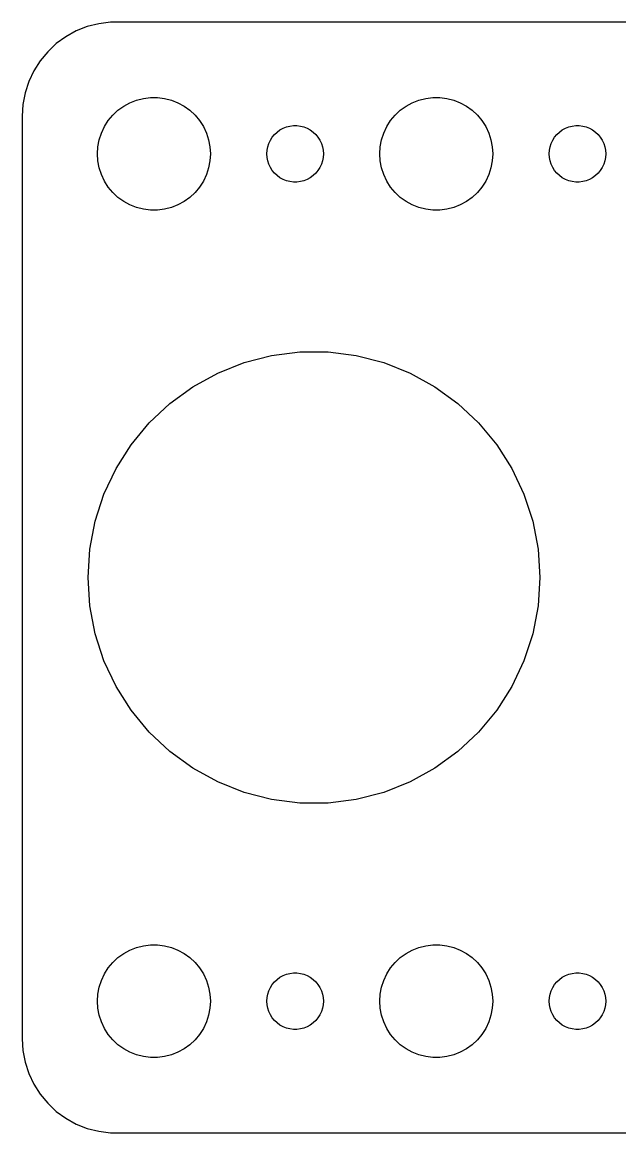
# Model space of a CAD drawing. Header units: metres. Extents: x -44.5 to 44.5, y -29.5 to 29.5.
# Drawn here: x -44.5 to -12.8, y -29.5 to 29.5 of the extents above; entities that cross this region are included whole.
import ezdxf

# ---------------------------------------------------------------- set-up
doc = ezdxf.new("R2010")
doc.units = ezdxf.units.M

msp = doc.modelspace()

# ---------------------------------------------------------------- linework, layer by layer
for p, q in [((-39.8139, 29.4901), (-40.4369, 29.4114)), ((39.8139, 29.4901), (-39.8139, 29.4901)), ((-41.6289, 29.0241), (-42.1791, 28.7216)), ((-41.0451, 29.2553), (-41.6289, 29.0241)), ((-40.4369, 29.4114), (-41.0451, 29.2553)), ((-42.6871, 28.3526), (-43.1448, 27.9227)), ((-42.1791, 28.7216), (-42.6871, 28.3526)), ((-43.1448, 27.9227), (-43.5451, 27.4389)), ((-43.5451, 27.4389), (-43.8815, 26.9088)), ((-43.8815, 26.9088), (-44.1489, 26.3406)), ((-44.1489, 26.3406), (-44.3429, 25.7434)), ((-44.3429, 25.7434), (-44.4606, 25.1267)), ((-38.427, 25.3532), (-38.0621, 25.4469)), ((-38.0621, 25.4469), (-37.6884, 25.4941)), ((-37.6884, 25.4941), (-37.3116, 25.4941)), ((-37.3116, 25.4941), (-36.9379, 25.4469)), ((-36.9379, 25.4469), (-36.5729, 25.3532)), ((-23.427, 25.3532), (-23.0621, 25.4469)), ((-23.0621, 25.4469), (-22.6884, 25.4941)), ((-22.6884, 25.4941), (-22.3116, 25.4941)), ((-22.3116, 25.4941), (-21.9379, 25.4469)), ((-21.9379, 25.4469), (-21.5729, 25.3532)), ((-44.4606, 25.1267), (-44.5, 24.5)), ((-39.6869, 24.5536), (-39.4123, 24.8115)), ((-39.4123, 24.8115), (-39.1075, 25.033)), ((-39.1075, 25.033), (-38.7773, 25.2145)), ((-38.7773, 25.2145), (-38.427, 25.3532)), ((-36.5729, 25.3532), (-36.2227, 25.2145)), ((-36.2227, 25.2145), (-35.8925, 25.033)), ((-35.8925, 25.033), (-35.5877, 24.8115)), ((-35.5877, 24.8115), (-35.3131, 24.5536)), ((-24.6869, 24.5536), (-24.4123, 24.8115)), ((-24.4123, 24.8115), (-24.1075, 25.033)), ((-24.1075, 25.033), (-23.7773, 25.2145)), ((-23.7773, 25.2145), (-23.427, 25.3532)), ((-21.5729, 25.3532), (-21.2227, 25.2145)), ((-21.2227, 25.2145), (-20.8925, 25.033)), ((-20.8925, 25.033), (-20.5877, 24.8115)), ((-20.5877, 24.8115), (-20.3131, 24.5536)), ((-44.5, 24.5), (-44.5, -24.5)), ((-40.1289, 23.9453), (-39.927, 24.2634)), ((-39.927, 24.2634), (-39.6869, 24.5536)), ((-35.3131, 24.5536), (-35.0729, 24.2634)), ((-35.0729, 24.2634), (-34.8711, 23.9453)), ((-25.1289, 23.9453), (-24.927, 24.2634)), ((-24.927, 24.2634), (-24.6869, 24.5536)), ((-20.3131, 24.5536), (-20.0729, 24.2634)), ((-20.0729, 24.2634), (-19.8711, 23.9453)), ((-40.4057, 23.2461), (-40.2893, 23.6044)), ((-40.2893, 23.6044), (-40.1289, 23.9453)), ((-34.8711, 23.9453), (-34.7107, 23.6044)), ((-34.7107, 23.6044), (-34.5942, 23.2461)), ((-31.0934, 23.5268), (-30.9561, 23.6558)), ((-30.9561, 23.6558), (-30.8037, 23.7665)), ((-30.8037, 23.7665), (-30.6387, 23.8572)), ((-30.6387, 23.8572), (-30.4635, 23.9266)), ((-30.4635, 23.9266), (-30.2811, 23.9734)), ((-30.2811, 23.9734), (-30.0942, 23.997)), ((-30.0942, 23.997), (-29.9058, 23.997)), ((-29.9058, 23.997), (-29.7189, 23.9734)), ((-29.7189, 23.9734), (-29.5365, 23.9266)), ((-29.5365, 23.9266), (-29.3613, 23.8572)), ((-29.3613, 23.8572), (-29.1963, 23.7665)), ((-29.1963, 23.7665), (-29.0439, 23.6558)), ((-29.0439, 23.6558), (-28.9065, 23.5268)), ((-25.4057, 23.2461), (-25.2893, 23.6044)), ((-25.2893, 23.6044), (-25.1289, 23.9453)), ((-19.8711, 23.9453), (-19.7107, 23.6044)), ((-19.7107, 23.6044), (-19.5942, 23.2461)), ((-16.0934, 23.5268), (-15.9561, 23.6558)), ((-15.9561, 23.6558), (-15.8037, 23.7665)), ((-15.8037, 23.7665), (-15.6387, 23.8572)), ((-15.6387, 23.8572), (-15.4635, 23.9266)), ((-15.4635, 23.9266), (-15.2811, 23.9734)), ((-15.2811, 23.9734), (-15.0942, 23.997)), ((-15.0942, 23.997), (-14.9058, 23.997)), ((-14.9058, 23.997), (-14.7189, 23.9734)), ((-14.7189, 23.9734), (-14.5365, 23.9266)), ((-14.5365, 23.9266), (-14.3613, 23.8572)), ((-14.3613, 23.8572), (-14.1963, 23.7665)), ((-14.1963, 23.7665), (-14.0439, 23.6558)), ((-14.0439, 23.6558), (-13.9065, 23.5268)), ((-40.4763, 22.876), (-40.4057, 23.2461)), ((-34.5942, 23.2461), (-34.5237, 22.876)), ((-31.4529, 22.873), (-31.3947, 23.0522)), ((-31.3947, 23.0522), (-31.3145, 23.2226)), ((-31.3145, 23.2226), (-31.2135, 23.3817)), ((-31.2135, 23.3817), (-31.0934, 23.5268)), ((-28.9065, 23.5268), (-28.7865, 23.3817)), ((-28.7865, 23.3817), (-28.6855, 23.2226)), ((-28.6855, 23.2226), (-28.6053, 23.0522)), ((-28.6053, 23.0522), (-28.5471, 22.873)), ((-25.4763, 22.876), (-25.4057, 23.2461)), ((-19.5942, 23.2461), (-19.5237, 22.876)), ((-16.4529, 22.873), (-16.3947, 23.0522)), ((-16.3947, 23.0522), (-16.3145, 23.2226)), ((-16.3145, 23.2226), (-16.2135, 23.3817)), ((-16.2135, 23.3817), (-16.0934, 23.5268)), ((-13.9065, 23.5268), (-13.7865, 23.3817)), ((-13.7865, 23.3817), (-13.6855, 23.2226)), ((-13.6855, 23.2226), (-13.6053, 23.0522)), ((-13.6053, 23.0522), (-13.5471, 22.873)), ((-40.5, 22.5), (-40.4763, 22.876)), ((-40.4763, 22.124), (-40.5, 22.5)), ((-34.5237, 22.876), (-34.5, 22.5)), ((-34.5, 22.5), (-34.5237, 22.124)), ((-31.5, 22.5), (-31.4882, 22.688)), ((-31.4882, 22.312), (-31.5, 22.5)), ((-31.4882, 22.688), (-31.4529, 22.873)), ((-28.5471, 22.873), (-28.5118, 22.688)), ((-28.5118, 22.688), (-28.5, 22.5)), ((-28.5, 22.5), (-28.5118, 22.312)), ((-25.5, 22.5), (-25.4763, 22.876)), ((-25.4763, 22.124), (-25.5, 22.5)), ((-19.5237, 22.876), (-19.5, 22.5)), ((-19.5, 22.5), (-19.5237, 22.124)), ((-16.5, 22.5), (-16.4882, 22.688)), ((-16.4882, 22.312), (-16.5, 22.5)), ((-16.4882, 22.688), (-16.4529, 22.873)), ((-13.5471, 22.873), (-13.5118, 22.688)), ((-13.5118, 22.688), (-13.5, 22.5)), ((-13.5, 22.5), (-13.5118, 22.312)), ((-40.4057, 21.7539), (-40.4763, 22.124)), ((-34.5237, 22.124), (-34.5942, 21.7539)), ((-31.4529, 22.127), (-31.4882, 22.312)), ((-31.3947, 21.9478), (-31.4529, 22.127)), ((-31.3145, 21.7774), (-31.3947, 21.9478)), ((-28.6053, 21.9478), (-28.6855, 21.7774)), ((-28.5471, 22.127), (-28.6053, 21.9478)), ((-28.5118, 22.312), (-28.5471, 22.127)), ((-25.4057, 21.7539), (-25.4763, 22.124)), ((-19.5237, 22.124), (-19.5942, 21.7539)), ((-16.4529, 22.127), (-16.4882, 22.312)), ((-16.3947, 21.9478), (-16.4529, 22.127)), ((-16.3145, 21.7774), (-16.3947, 21.9478)), ((-13.6053, 21.9478), (-13.6855, 21.7774)), ((-13.5471, 22.127), (-13.6053, 21.9478)), ((-13.5118, 22.312), (-13.5471, 22.127)), ((-40.2893, 21.3956), (-40.4057, 21.7539)), ((-40.1289, 21.0547), (-40.2893, 21.3956)), ((-34.7107, 21.3956), (-34.8711, 21.0547)), ((-34.5942, 21.7539), (-34.7107, 21.3956)), ((-31.2135, 21.6183), (-31.3145, 21.7774)), ((-31.0934, 21.4732), (-31.2135, 21.6183)), ((-30.9561, 21.3442), (-31.0934, 21.4732)), ((-30.8037, 21.2335), (-30.9561, 21.3442)), ((-30.6387, 21.1427), (-30.8037, 21.2335)), ((-29.1963, 21.2335), (-29.3613, 21.1427)), ((-29.0439, 21.3442), (-29.1963, 21.2335)), ((-28.9065, 21.4732), (-29.0439, 21.3442)), ((-28.7865, 21.6183), (-28.9065, 21.4732)), ((-28.6855, 21.7774), (-28.7865, 21.6183)), ((-25.2893, 21.3956), (-25.4057, 21.7539)), ((-25.1289, 21.0547), (-25.2893, 21.3956)), ((-19.7107, 21.3956), (-19.8711, 21.0547)), ((-19.5942, 21.7539), (-19.7107, 21.3956)), ((-16.2135, 21.6183), (-16.3145, 21.7774)), ((-16.0934, 21.4732), (-16.2135, 21.6183)), ((-15.9561, 21.3442), (-16.0934, 21.4732)), ((-15.8037, 21.2335), (-15.9561, 21.3442)), ((-15.6387, 21.1427), (-15.8037, 21.2335)), ((-14.1963, 21.2335), (-14.3613, 21.1427)), ((-14.0439, 21.3442), (-14.1963, 21.2335)), ((-13.9065, 21.4732), (-14.0439, 21.3442)), ((-13.7865, 21.6183), (-13.9065, 21.4732)), ((-13.6855, 21.7774), (-13.7865, 21.6183)), ((-39.927, 20.7366), (-40.1289, 21.0547)), ((-39.6869, 20.4464), (-39.927, 20.7366)), ((-35.0729, 20.7366), (-35.3131, 20.4464)), ((-34.8711, 21.0547), (-35.0729, 20.7366)), ((-30.4635, 21.0734), (-30.6387, 21.1427)), ((-30.2811, 21.0266), (-30.4635, 21.0734)), ((-30.0942, 21.003), (-30.2811, 21.0266)), ((-29.9058, 21.003), (-30.0942, 21.003)), ((-29.7189, 21.0266), (-29.9058, 21.003)), ((-29.5365, 21.0734), (-29.7189, 21.0266)), ((-29.3613, 21.1427), (-29.5365, 21.0734)), ((-24.927, 20.7366), (-25.1289, 21.0547)), ((-24.6869, 20.4464), (-24.927, 20.7366)), ((-20.0729, 20.7366), (-20.3131, 20.4464)), ((-19.8711, 21.0547), (-20.0729, 20.7366)), ((-15.4635, 21.0734), (-15.6387, 21.1427)), ((-15.2811, 21.0266), (-15.4635, 21.0734)), ((-15.0942, 21.003), (-15.2811, 21.0266)), ((-14.9058, 21.003), (-15.0942, 21.003)), ((-14.7189, 21.0266), (-14.9058, 21.003)), ((-14.5365, 21.0734), (-14.7189, 21.0266)), ((-14.3613, 21.1427), (-14.5365, 21.0734)), ((-39.4123, 20.1884), (-39.6869, 20.4464)), ((-39.1075, 19.967), (-39.4123, 20.1884)), ((-35.5877, 20.1884), (-35.8925, 19.967)), ((-35.3131, 20.4464), (-35.5877, 20.1884)), ((-24.4123, 20.1884), (-24.6869, 20.4464)), ((-24.1075, 19.967), (-24.4123, 20.1884)), ((-20.5877, 20.1884), (-20.8925, 19.967)), ((-20.3131, 20.4464), (-20.5877, 20.1884)), ((-38.7773, 19.7855), (-39.1075, 19.967)), ((-38.427, 19.6468), (-38.7773, 19.7855)), ((-38.0621, 19.5531), (-38.427, 19.6468)), ((-37.6884, 19.5059), (-38.0621, 19.5531)), ((-37.3116, 19.5059), (-37.6884, 19.5059)), ((-36.9379, 19.5531), (-37.3116, 19.5059)), ((-36.5729, 19.6468), (-36.9379, 19.5531)), ((-36.2227, 19.7855), (-36.5729, 19.6468)), ((-35.8925, 19.967), (-36.2227, 19.7855)), ((-23.7773, 19.7855), (-24.1075, 19.967)), ((-23.427, 19.6468), (-23.7773, 19.7855)), ((-23.0621, 19.5531), (-23.427, 19.6468)), ((-22.6884, 19.5059), (-23.0621, 19.5531)), ((-22.3116, 19.5059), (-22.6884, 19.5059)), ((-21.9379, 19.5531), (-22.3116, 19.5059)), ((-21.5729, 19.6468), (-21.9379, 19.5531)), ((-21.2227, 19.7855), (-21.5729, 19.6468)), ((-20.8925, 19.967), (-21.2227, 19.7855)), ((-31.2486, 11.7874), (-29.7535, 11.9763)), ((-29.7535, 11.9763), (-28.2465, 11.9763)), ((-28.2465, 11.9763), (-26.7514, 11.7874)), ((-34.1093, 10.8579), (-32.7082, 11.4127)), ((-32.7082, 11.4127), (-31.2486, 11.7874)), ((-26.7514, 11.7874), (-25.2918, 11.4127)), ((-25.2918, 11.4127), (-23.8906, 10.8579)), ((-35.4299, 10.1319), (-34.1093, 10.8579)), ((-23.8906, 10.8579), (-22.5701, 10.1319)), ((-36.6491, 9.24615), (-35.4299, 10.1319)), ((-22.5701, 10.1319), (-21.3509, 9.24615)), ((-37.7476, 8.21455), (-36.6491, 9.24615)), ((-21.3509, 9.24615), (-20.2524, 8.21455)), ((-38.7082, 7.05342), (-37.7476, 8.21455)), ((-20.2524, 8.21455), (-19.2918, 7.05342)), ((-39.5157, 5.78104), (-38.7082, 7.05342)), ((-19.2918, 7.05342), (-18.4843, 5.78104)), ((-40.1573, 4.41748), (-39.5157, 5.78104)), ((-18.4843, 5.78104), (-17.8427, 4.41748)), ((-40.623, 2.98427), (-40.1573, 4.41748)), ((-17.8427, 4.41748), (-17.377, 2.98427)), ((-40.9054, 1.504), (-40.623, 2.98427)), ((-17.377, 2.98427), (-17.0946, 1.504)), ((-41, 0), (-40.9054, 1.504)), ((-17.0946, 1.504), (-17, 0)), ((-40.9054, -1.504), (-41, 0)), ((-17, 0), (-17.0946, -1.504)), ((-40.623, -2.98427), (-40.9054, -1.504)), ((-17.0946, -1.504), (-17.377, -2.98427)), ((-40.1573, -4.41748), (-40.623, -2.98427)), ((-17.377, -2.98427), (-17.8427, -4.41748)), ((-39.5157, -5.78104), (-40.1573, -4.41748)), ((-17.8427, -4.41748), (-18.4843, -5.78104)), ((-38.7082, -7.05342), (-39.5157, -5.78104)), ((-18.4843, -5.78104), (-19.2918, -7.05342)), ((-37.7476, -8.21455), (-38.7082, -7.05342)), ((-19.2918, -7.05342), (-20.2524, -8.21455)), ((-36.6491, -9.24615), (-37.7476, -8.21455)), ((-20.2524, -8.21455), (-21.3509, -9.24615)), ((-35.4299, -10.1319), (-36.6491, -9.24615)), ((-21.3509, -9.24615), (-22.5701, -10.1319)), ((-34.1093, -10.8579), (-35.4299, -10.1319)), ((-22.5701, -10.1319), (-23.8906, -10.8579)), ((-32.7082, -11.4127), (-34.1093, -10.8579)), ((-23.8906, -10.8579), (-25.2918, -11.4127)), ((-31.2486, -11.7874), (-32.7082, -11.4127)), ((-29.7535, -11.9763), (-31.2486, -11.7874)), ((-26.7514, -11.7874), (-28.2465, -11.9763)), ((-25.2918, -11.4127), (-26.7514, -11.7874)), ((-28.2465, -11.9763), (-29.7535, -11.9763)), ((-39.4123, -20.1884), (-39.1075, -19.967)), ((-39.1075, -19.967), (-38.7773, -19.7855)), ((-38.7773, -19.7855), (-38.427, -19.6468)), ((-38.427, -19.6468), (-38.0621, -19.5531)), ((-38.0621, -19.5531), (-37.6884, -19.5059)), ((-37.6884, -19.5059), (-37.3116, -19.5059)), ((-37.3116, -19.5059), (-36.9379, -19.5531)), ((-36.9379, -19.5531), (-36.5729, -19.6468)), ((-36.5729, -19.6468), (-36.2227, -19.7855)), ((-36.2227, -19.7855), (-35.8925, -19.967)), ((-35.8925, -19.967), (-35.5877, -20.1884)), ((-24.4123, -20.1884), (-24.1075, -19.967)), ((-24.1075, -19.967), (-23.7773, -19.7855)), ((-23.7773, -19.7855), (-23.427, -19.6468)), ((-23.427, -19.6468), (-23.0621, -19.5531)), ((-23.0621, -19.5531), (-22.6884, -19.5059)), ((-22.6884, -19.5059), (-22.3116, -19.5059)), ((-22.3116, -19.5059), (-21.9379, -19.5531)), ((-21.9379, -19.5531), (-21.5729, -19.6468)), ((-21.5729, -19.6468), (-21.2227, -19.7855)), ((-21.2227, -19.7855), (-20.8925, -19.967)), ((-20.8925, -19.967), (-20.5877, -20.1884)), ((-39.927, -20.7366), (-39.6869, -20.4464)), ((-39.6869, -20.4464), (-39.4123, -20.1884)), ((-35.5877, -20.1884), (-35.3131, -20.4464)), ((-35.3131, -20.4464), (-35.0729, -20.7366)), ((-24.927, -20.7366), (-24.6869, -20.4464)), ((-24.6869, -20.4464), (-24.4123, -20.1884)), ((-20.5877, -20.1884), (-20.3131, -20.4464)), ((-20.3131, -20.4464), (-20.0729, -20.7366)), ((-40.2893, -21.3956), (-40.1289, -21.0547)), ((-40.1289, -21.0547), (-39.927, -20.7366)), ((-35.0729, -20.7366), (-34.8711, -21.0547)), ((-34.8711, -21.0547), (-34.7107, -21.3956)), ((-30.8037, -21.2335), (-30.6387, -21.1427)), ((-30.6387, -21.1427), (-30.4635, -21.0734)), ((-30.4635, -21.0734), (-30.2811, -21.0266)), ((-30.2811, -21.0266), (-30.0942, -21.003)), ((-30.0942, -21.003), (-29.9058, -21.003)), ((-29.9058, -21.003), (-29.7189, -21.0266)), ((-29.7189, -21.0266), (-29.5365, -21.0734)), ((-29.5365, -21.0734), (-29.3613, -21.1427)), ((-29.3613, -21.1427), (-29.1963, -21.2335)), ((-25.2893, -21.3956), (-25.1289, -21.0547)), ((-25.1289, -21.0547), (-24.927, -20.7366)), ((-20.0729, -20.7366), (-19.8711, -21.0547)), ((-19.8711, -21.0547), (-19.7107, -21.3956)), ((-15.8037, -21.2335), (-15.6387, -21.1427)), ((-15.6387, -21.1427), (-15.4635, -21.0734)), ((-15.4635, -21.0734), (-15.2811, -21.0266)), ((-15.2811, -21.0266), (-15.0942, -21.003)), ((-15.0942, -21.003), (-14.9058, -21.003)), ((-14.9058, -21.003), (-14.7189, -21.0266)), ((-14.7189, -21.0266), (-14.5365, -21.0734)), ((-14.5365, -21.0734), (-14.3613, -21.1427)), ((-14.3613, -21.1427), (-14.1963, -21.2335)), ((-40.4763, -22.124), (-40.4057, -21.7539)), ((-40.4057, -21.7539), (-40.2893, -21.3956)), ((-34.7107, -21.3956), (-34.5942, -21.7539)), ((-34.5942, -21.7539), (-34.5237, -22.124)), ((-31.3947, -21.9478), (-31.3145, -21.7774)), ((-31.3145, -21.7774), (-31.2135, -21.6183)), ((-31.2135, -21.6183), (-31.0934, -21.4732)), ((-31.0934, -21.4732), (-30.9561, -21.3442)), ((-30.9561, -21.3442), (-30.8037, -21.2335)), ((-29.1963, -21.2335), (-29.0439, -21.3442)), ((-29.0439, -21.3442), (-28.9065, -21.4732)), ((-28.9065, -21.4732), (-28.7865, -21.6183)), ((-28.7865, -21.6183), (-28.6855, -21.7774)), ((-28.6855, -21.7774), (-28.6053, -21.9478)), ((-25.4763, -22.124), (-25.4057, -21.7539)), ((-25.4057, -21.7539), (-25.2893, -21.3956)), ((-19.7107, -21.3956), (-19.5942, -21.7539)), ((-19.5942, -21.7539), (-19.5237, -22.124)), ((-16.3947, -21.9478), (-16.3145, -21.7774)), ((-16.3145, -21.7774), (-16.2135, -21.6183)), ((-16.2135, -21.6183), (-16.0934, -21.4732)), ((-16.0934, -21.4732), (-15.9561, -21.3442)), ((-15.9561, -21.3442), (-15.8037, -21.2335)), ((-14.1963, -21.2335), (-14.0439, -21.3442)), ((-14.0439, -21.3442), (-13.9065, -21.4732)), ((-13.9065, -21.4732), (-13.7865, -21.6183)), ((-13.7865, -21.6183), (-13.6855, -21.7774)), ((-13.6855, -21.7774), (-13.6053, -21.9478)), ((-40.5, -22.5), (-40.4763, -22.124)), ((-34.5237, -22.124), (-34.5, -22.5)), ((-31.5, -22.5), (-31.4882, -22.312)), ((-31.4882, -22.312), (-31.4529, -22.127)), ((-31.4529, -22.127), (-31.3947, -21.9478)), ((-28.6053, -21.9478), (-28.5471, -22.127)), ((-28.5471, -22.127), (-28.5118, -22.312)), ((-28.5118, -22.312), (-28.5, -22.5)), ((-25.5, -22.5), (-25.4763, -22.124)), ((-19.5237, -22.124), (-19.5, -22.5)), ((-16.5, -22.5), (-16.4882, -22.312)), ((-16.4882, -22.312), (-16.4529, -22.127)), ((-16.4529, -22.127), (-16.3947, -21.9478)), ((-13.6053, -21.9478), (-13.5471, -22.127)), ((-13.5471, -22.127), (-13.5118, -22.312)), ((-13.5118, -22.312), (-13.5, -22.5)), ((-40.4763, -22.876), (-40.5, -22.5)), ((-40.4057, -23.2461), (-40.4763, -22.876)), ((-34.5237, -22.876), (-34.5942, -23.2461)), ((-34.5, -22.5), (-34.5237, -22.876)), ((-31.4882, -22.688), (-31.5, -22.5)), ((-31.4529, -22.873), (-31.4882, -22.688)), ((-31.3947, -23.0522), (-31.4529, -22.873)), ((-28.5471, -22.873), (-28.6053, -23.0522)), ((-28.5118, -22.688), (-28.5471, -22.873)), ((-28.5, -22.5), (-28.5118, -22.688)), ((-25.4763, -22.876), (-25.5, -22.5)), ((-25.4057, -23.2461), (-25.4763, -22.876)), ((-19.5237, -22.876), (-19.5942, -23.2461)), ((-19.5, -22.5), (-19.5237, -22.876)), ((-16.4882, -22.688), (-16.5, -22.5)), ((-16.4529, -22.873), (-16.4882, -22.688)), ((-16.3947, -23.0522), (-16.4529, -22.873)), ((-13.5471, -22.873), (-13.6053, -23.0522)), ((-13.5118, -22.688), (-13.5471, -22.873)), ((-13.5, -22.5), (-13.5118, -22.688)), ((-40.2893, -23.6044), (-40.4057, -23.2461)), ((-34.5942, -23.2461), (-34.7107, -23.6044)), ((-31.3145, -23.2226), (-31.3947, -23.0522)), ((-31.2135, -23.3817), (-31.3145, -23.2226)), ((-31.0934, -23.5268), (-31.2135, -23.3817)), ((-30.9561, -23.6558), (-31.0934, -23.5268)), ((-28.9065, -23.5268), (-29.0439, -23.6558)), ((-28.7865, -23.3817), (-28.9065, -23.5268)), ((-28.6855, -23.2226), (-28.7865, -23.3817)), ((-28.6053, -23.0522), (-28.6855, -23.2226)), ((-25.2893, -23.6044), (-25.4057, -23.2461)), ((-19.5942, -23.2461), (-19.7107, -23.6044)), ((-16.3145, -23.2226), (-16.3947, -23.0522)), ((-16.2135, -23.3817), (-16.3145, -23.2226)), ((-16.0934, -23.5268), (-16.2135, -23.3817)), ((-15.9561, -23.6558), (-16.0934, -23.5268)), ((-13.9065, -23.5268), (-14.0439, -23.6558)), ((-13.7865, -23.3817), (-13.9065, -23.5268)), ((-13.6855, -23.2226), (-13.7865, -23.3817)), ((-13.6053, -23.0522), (-13.6855, -23.2226)), ((-40.1289, -23.9453), (-40.2893, -23.6044)), ((-39.927, -24.2634), (-40.1289, -23.9453)), ((-34.8711, -23.9453), (-35.0729, -24.2634)), ((-34.7107, -23.6044), (-34.8711, -23.9453)), ((-30.8037, -23.7665), (-30.9561, -23.6558)), ((-30.6387, -23.8572), (-30.8037, -23.7665)), ((-30.4635, -23.9266), (-30.6387, -23.8572)), ((-30.2811, -23.9734), (-30.4635, -23.9266)), ((-30.0942, -23.997), (-30.2811, -23.9734)), ((-29.9058, -23.997), (-30.0942, -23.997)), ((-29.7189, -23.9734), (-29.9058, -23.997)), ((-29.5365, -23.9266), (-29.7189, -23.9734)), ((-29.3613, -23.8572), (-29.5365, -23.9266)), ((-29.1963, -23.7665), (-29.3613, -23.8572)), ((-29.0439, -23.6558), (-29.1963, -23.7665)), ((-25.1289, -23.9453), (-25.2893, -23.6044)), ((-24.927, -24.2634), (-25.1289, -23.9453)), ((-19.8711, -23.9453), (-20.0729, -24.2634)), ((-19.7107, -23.6044), (-19.8711, -23.9453)), ((-15.8037, -23.7665), (-15.9561, -23.6558)), ((-15.6387, -23.8572), (-15.8037, -23.7665)), ((-15.4635, -23.9266), (-15.6387, -23.8572)), ((-15.2811, -23.9734), (-15.4635, -23.9266)), ((-15.0942, -23.997), (-15.2811, -23.9734)), ((-14.9058, -23.997), (-15.0942, -23.997)), ((-14.7189, -23.9734), (-14.9058, -23.997)), ((-14.5365, -23.9266), (-14.7189, -23.9734)), ((-14.3613, -23.8572), (-14.5365, -23.9266)), ((-14.1963, -23.7665), (-14.3613, -23.8572)), ((-14.0439, -23.6558), (-14.1963, -23.7665)), ((-44.5, -24.5), (-44.4606, -25.1267)), ((-39.6869, -24.5536), (-39.927, -24.2634)), ((-39.4123, -24.8115), (-39.6869, -24.5536)), ((-35.3131, -24.5536), (-35.5877, -24.8115)), ((-35.0729, -24.2634), (-35.3131, -24.5536)), ((-24.6869, -24.5536), (-24.927, -24.2634)), ((-24.4123, -24.8115), (-24.6869, -24.5536)), ((-20.3131, -24.5536), (-20.5877, -24.8115)), ((-20.0729, -24.2634), (-20.3131, -24.5536)), ((-44.4606, -25.1267), (-44.3429, -25.7434)), ((-39.1075, -25.033), (-39.4123, -24.8115)), ((-38.7773, -25.2145), (-39.1075, -25.033)), ((-38.427, -25.3532), (-38.7773, -25.2145)), ((-38.0621, -25.4469), (-38.427, -25.3532)), ((-36.5729, -25.3532), (-36.9379, -25.4469)), ((-36.2227, -25.2145), (-36.5729, -25.3532)), ((-35.8925, -25.033), (-36.2227, -25.2145)), ((-35.5877, -24.8115), (-35.8925, -25.033)), ((-24.1075, -25.033), (-24.4123, -24.8115)), ((-23.7773, -25.2145), (-24.1075, -25.033)), ((-23.427, -25.3532), (-23.7773, -25.2145)), ((-23.0621, -25.4469), (-23.427, -25.3532)), ((-21.5729, -25.3532), (-21.9379, -25.4469)), ((-21.2227, -25.2145), (-21.5729, -25.3532)), ((-20.8925, -25.033), (-21.2227, -25.2145)), ((-20.5877, -24.8115), (-20.8925, -25.033)), ((-44.3429, -25.7434), (-44.1489, -26.3406)), ((-37.6884, -25.4941), (-38.0621, -25.4469)), ((-37.3116, -25.4941), (-37.6884, -25.4941)), ((-36.9379, -25.4469), (-37.3116, -25.4941)), ((-22.6884, -25.4941), (-23.0621, -25.4469)), ((-22.3116, -25.4941), (-22.6884, -25.4941)), ((-21.9379, -25.4469), (-22.3116, -25.4941)), ((-44.1489, -26.3406), (-43.8815, -26.9088)), ((-43.8815, -26.9088), (-43.5451, -27.4389)), ((-43.5451, -27.4389), (-43.1448, -27.9227)), ((-43.1448, -27.9227), (-42.6871, -28.3526)), ((-42.6871, -28.3526), (-42.1791, -28.7216)), ((-42.1791, -28.7216), (-41.6289, -29.0241)), ((-41.6289, -29.0241), (-41.0451, -29.2553)), ((-41.0451, -29.2553), (-40.4369, -29.4114)), ((-40.4369, -29.4114), (-39.8139, -29.4901)), ((-39.8139, -29.4901), (39.8139, -29.4901))]:
    msp.add_line(p, q)

doc.saveas('drawing.dxf')
